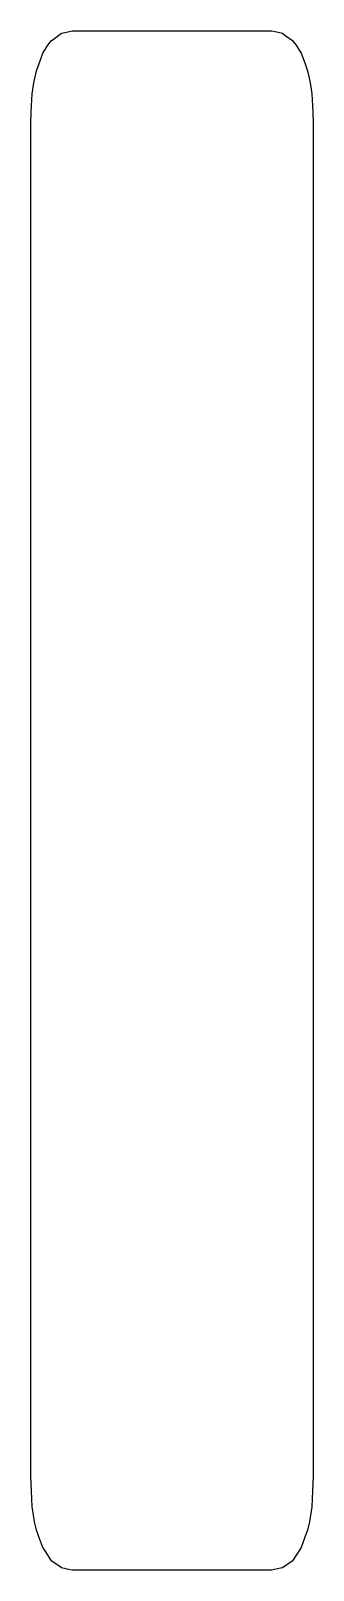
# Model space of a CAD drawing. Header units: metres. Extents: x 2.4 to 16, y -9.7 to 64.5.
import ezdxf

# ---------------------------------------------------------------- set-up
doc = ezdxf.new("R2010")
doc.units = ezdxf.units.M

msp = doc.modelspace()

# ---------------------------------------------------------------- linework, layer by layer
for p, q in [((3.223, 63.766), (3.4, 64)), ((3.4, 64), (3.469, 64.05)), ((3.469, 64.05), (3.882, 64.345)), ((3.882, 64.345), (4.043, 64.381)), ((4.043, 64.381), (4.4, 64.462)), ((4.4, 64.462), (7.772, 64.462)), ((7.772, 64.462), (14, 64.462)), ((14, 64.462), (14.172, 64.423)), ((14.172, 64.423), (14.518, 64.345)), ((14.518, 64.345), (14.639, 64.258)), ((14.639, 64.258), (15, 64)), ((15, 64), (15.04, 63.948)), ((15.04, 63.948), (15.177, 63.766)), ((2.668, 62.535), (2.866, 63.068)), ((2.866, 63.068), (2.986, 63.39)), ((2.986, 63.39), (3.223, 63.766)), ((15.177, 63.766), (15.354, 63.485)), ((15.354, 63.485), (15.414, 63.39)), ((15.414, 63.39), (15.59, 62.916)), ((2.551, 61.952), (2.668, 62.535)), ((15.59, 62.916), (15.732, 62.535)), ((15.732, 62.535), (15.776, 62.318)), ((2.468, 61.431), (2.551, 61.952)), ((15.776, 62.318), (15.849, 61.952)), ((15.849, 61.952), (15.897, 61.649)), ((15.897, 61.649), (15.932, 61.431)), ((2.423, 60.561), (2.468, 61.431)), ((15.932, 61.431), (15.977, 60.561)), ((2.4, 59.956), (2.423, 60.561)), ((15.977, 60.561), (16, 59.956)), ((2.4, 59.101), (2.4, 59.956)), ((16, 59.956), (16, 59.072)), ((2.4, 59.085), (2.4, 59.101)), ((2.4, 57.591), (2.4, 59.085)), ((16, 59.072), (16, 57.587)), ((2.4, 57.559), (2.4, 57.591)), ((2.4, 56.082), (2.4, 57.559)), ((16, 57.587), (16, 56.14)), ((2.4, 56.046), (2.4, 56.082)), ((2.4, 56.016), (2.4, 56.046)), ((2.4, 55.994), (2.4, 56.016)), ((2.4, 55.711), (2.4, 55.994)), ((2.4, 55.424), (2.4, 55.711)), ((16, 56.14), (16, 56.066)), ((16, 56.066), (16, 55.999)), ((16, 55.999), (16, 54.873)), ((2.4, 54.873), (2.4, 55.424)), ((2.4, 54.037), (2.4, 54.873)), ((16, 54.873), (16, 54.037)), ((2.4, 51.535), (2.4, 54.037)), ((16, 54.037), (16, 51.535)), ((2.4, 39.784), (2.4, 51.535)), ((16, 51.535), (16, 39.784)), ((2.4, 13.474), (2.4, 39.784)), ((16, 39.784), (16, 13.474)), ((2.4, 2.726), (2.4, 13.474)), ((16, 13.474), (16, 2.726)), ((2.4, 0.933), (2.4, 2.726)), ((16, 2.726), (16, 0.933)), ((2.4, -0.077), (2.4, 0.933)), ((16, 0.933), (16, -0.077)), ((2.4, -0.527), (2.4, -0.077)), ((2.4, -0.891), (2.4, -0.527)), ((16, -0.077), (16, -1.151)), ((16, -0.077), (16, -0.077)), ((2.4, -1.204), (2.4, -0.891)), ((2.4, -1.231), (2.4, -1.204)), ((2.4, -1.266), (2.4, -1.231)), ((2.4, -1.303), (2.4, -1.266)), ((2.4, -2.813), (2.4, -1.303)), ((16, -1.151), (16, -1.225)), ((16, -1.225), (16, -1.307)), ((16, -1.307), (16, -2.786)), ((2.4, -2.845), (2.4, -2.813)), ((2.4, -4.387), (2.4, -2.845)), ((16, -2.786), (16, -4.343)), ((2.4, -5.214), (2.4, -4.387)), ((16, -4.343), (16, -5.214)), ((2.427, -5.909), (2.4, -5.214)), ((2.468, -6.684), (2.427, -5.909)), ((15.973, -5.909), (15.932, -6.684)), ((16, -5.214), (15.973, -5.909)), ((2.515, -6.974), (2.468, -6.684)), ((2.585, -7.4), (2.515, -6.974)), ((2.638, -7.659), (2.585, -7.4)), ((15.815, -7.4), (15.732, -7.805)), ((15.932, -6.684), (15.815, -7.4)), ((2.668, -7.805), (2.638, -7.659)), ((2.836, -8.246), (2.668, -7.805)), ((15.605, -8.137), (15.414, -8.639)), ((15.732, -7.805), (15.605, -8.137)), ((2.986, -8.639), (2.836, -8.246)), ((3.087, -8.796), (2.986, -8.639)), ((3.4, -9.279), (3.087, -8.796)), ((15.414, -8.639), (15.004, -9.273)), ((3.403, -9.281), (3.4, -9.279)), ((3.415, -9.292), (3.403, -9.281)), ((3.816, -9.572), (3.415, -9.292)), ((3.882, -9.618), (3.816, -9.572)), ((4.294, -9.71), (3.882, -9.618)), ((14.431, -9.637), (14, -9.733)), ((14.518, -9.618), (14.431, -9.637)), ((14.985, -9.292), (14.518, -9.618)), ((15, -9.279), (14.985, -9.292)), ((15.004, -9.273), (15, -9.279)), ((4.4, -9.733), (4.294, -9.71)), ((11.942, -9.733), (4.4, -9.733)), ((14, -9.733), (11.942, -9.733))]:
    msp.add_line(p, q)

doc.saveas('drawing.dxf')
